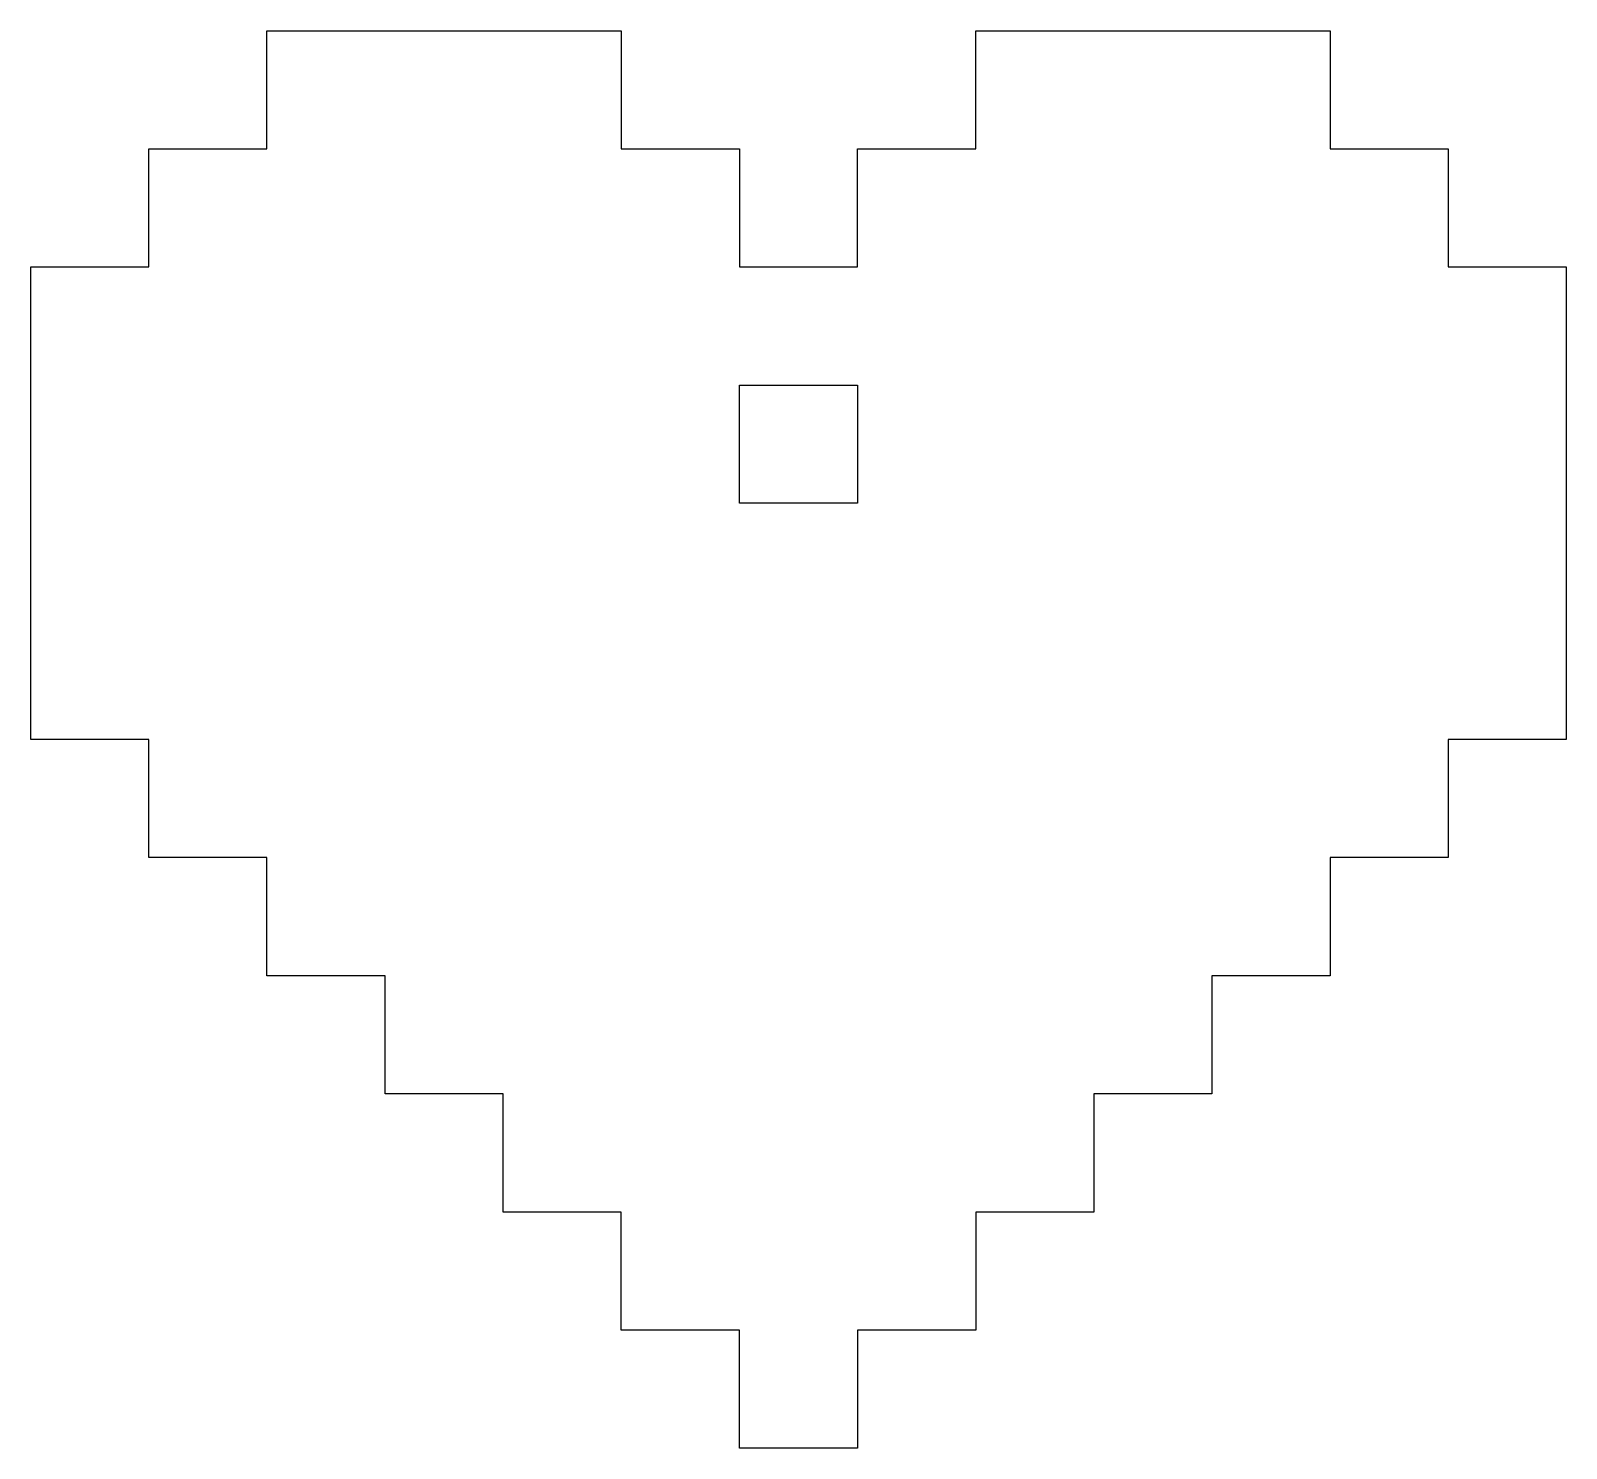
# Model space of a CAD drawing. Extents: x -19.5 to 19.5, y -18 to 18.
import ezdxf

# ---------------------------------------------------------------- set-up
doc = ezdxf.new("R2010")
doc.units = 0
doc.layers.get('0').update_dxf_attribs({"linetype": 'CONTINUOUS'})

msp = doc.modelspace()

# ---------------------------------------------------------------- linework, layer by layer
for p, q in [((-13.5, 18), (-4.5, 18)), ((-13.5, 15), (-13.5, 18)), ((-4.5, 18), (-4.5, 15)), ((4.5, 15), (4.5, 18)), ((4.5, 18), (13.5, 18)), ((13.5, 18), (13.5, 15)), ((-16.5, 12), (-16.5, 15)), ((-16.5, 15), (-13.5, 15)), ((-4.5, 15), (-1.5, 15)), ((-1.5, 15), (-1.5, 12)), ((1.5, 12), (1.5, 15)), ((1.5, 15), (4.5, 15)), ((13.5, 15), (16.5, 15)), ((16.5, 15), (16.5, 12)), ((-19.5, 0), (-19.5, 12)), ((-19.5, 12), (-16.5, 12)), ((-1.5, 12), (1.5, 12)), ((16.5, 12), (19.5, 12)), ((19.5, 12), (19.5, 0)), ((-1.5, 9), (1.5, 9)), ((-1.5, 6), (-1.5, 9)), ((1.5, 9), (1.5, 6)), ((1.5, 6), (-1.5, 6)), ((-16.5, 0), (-19.5, 0)), ((-16.5, -3), (-16.5, 0)), ((19.5, 0), (16.5, 0)), ((16.5, 0), (16.5, -3)), ((-13.5, -3), (-16.5, -3)), ((-13.5, -6), (-13.5, -3)), ((16.5, -3), (13.5, -3)), ((13.5, -3), (13.5, -6)), ((-10.5, -6), (-13.5, -6)), ((-10.5, -9), (-10.5, -6)), ((13.5, -6), (10.5, -6)), ((10.5, -6), (10.5, -9)), ((-7.5, -9), (-10.5, -9)), ((-7.5, -12), (-7.5, -9)), ((10.5, -9), (7.5, -9)), ((7.5, -9), (7.5, -12)), ((-4.5, -12), (-7.5, -12)), ((-4.5, -15), (-4.5, -12)), ((7.5, -12), (4.5, -12)), ((4.5, -12), (4.5, -15)), ((-1.5, -15), (-4.5, -15)), ((-1.5, -18), (-1.5, -15)), ((4.5, -15), (1.5, -15)), ((1.5, -15), (1.5, -18)), ((1.5, -18), (-1.5, -18))]:
    msp.add_line(p, q)

doc.saveas('drawing.dxf')
